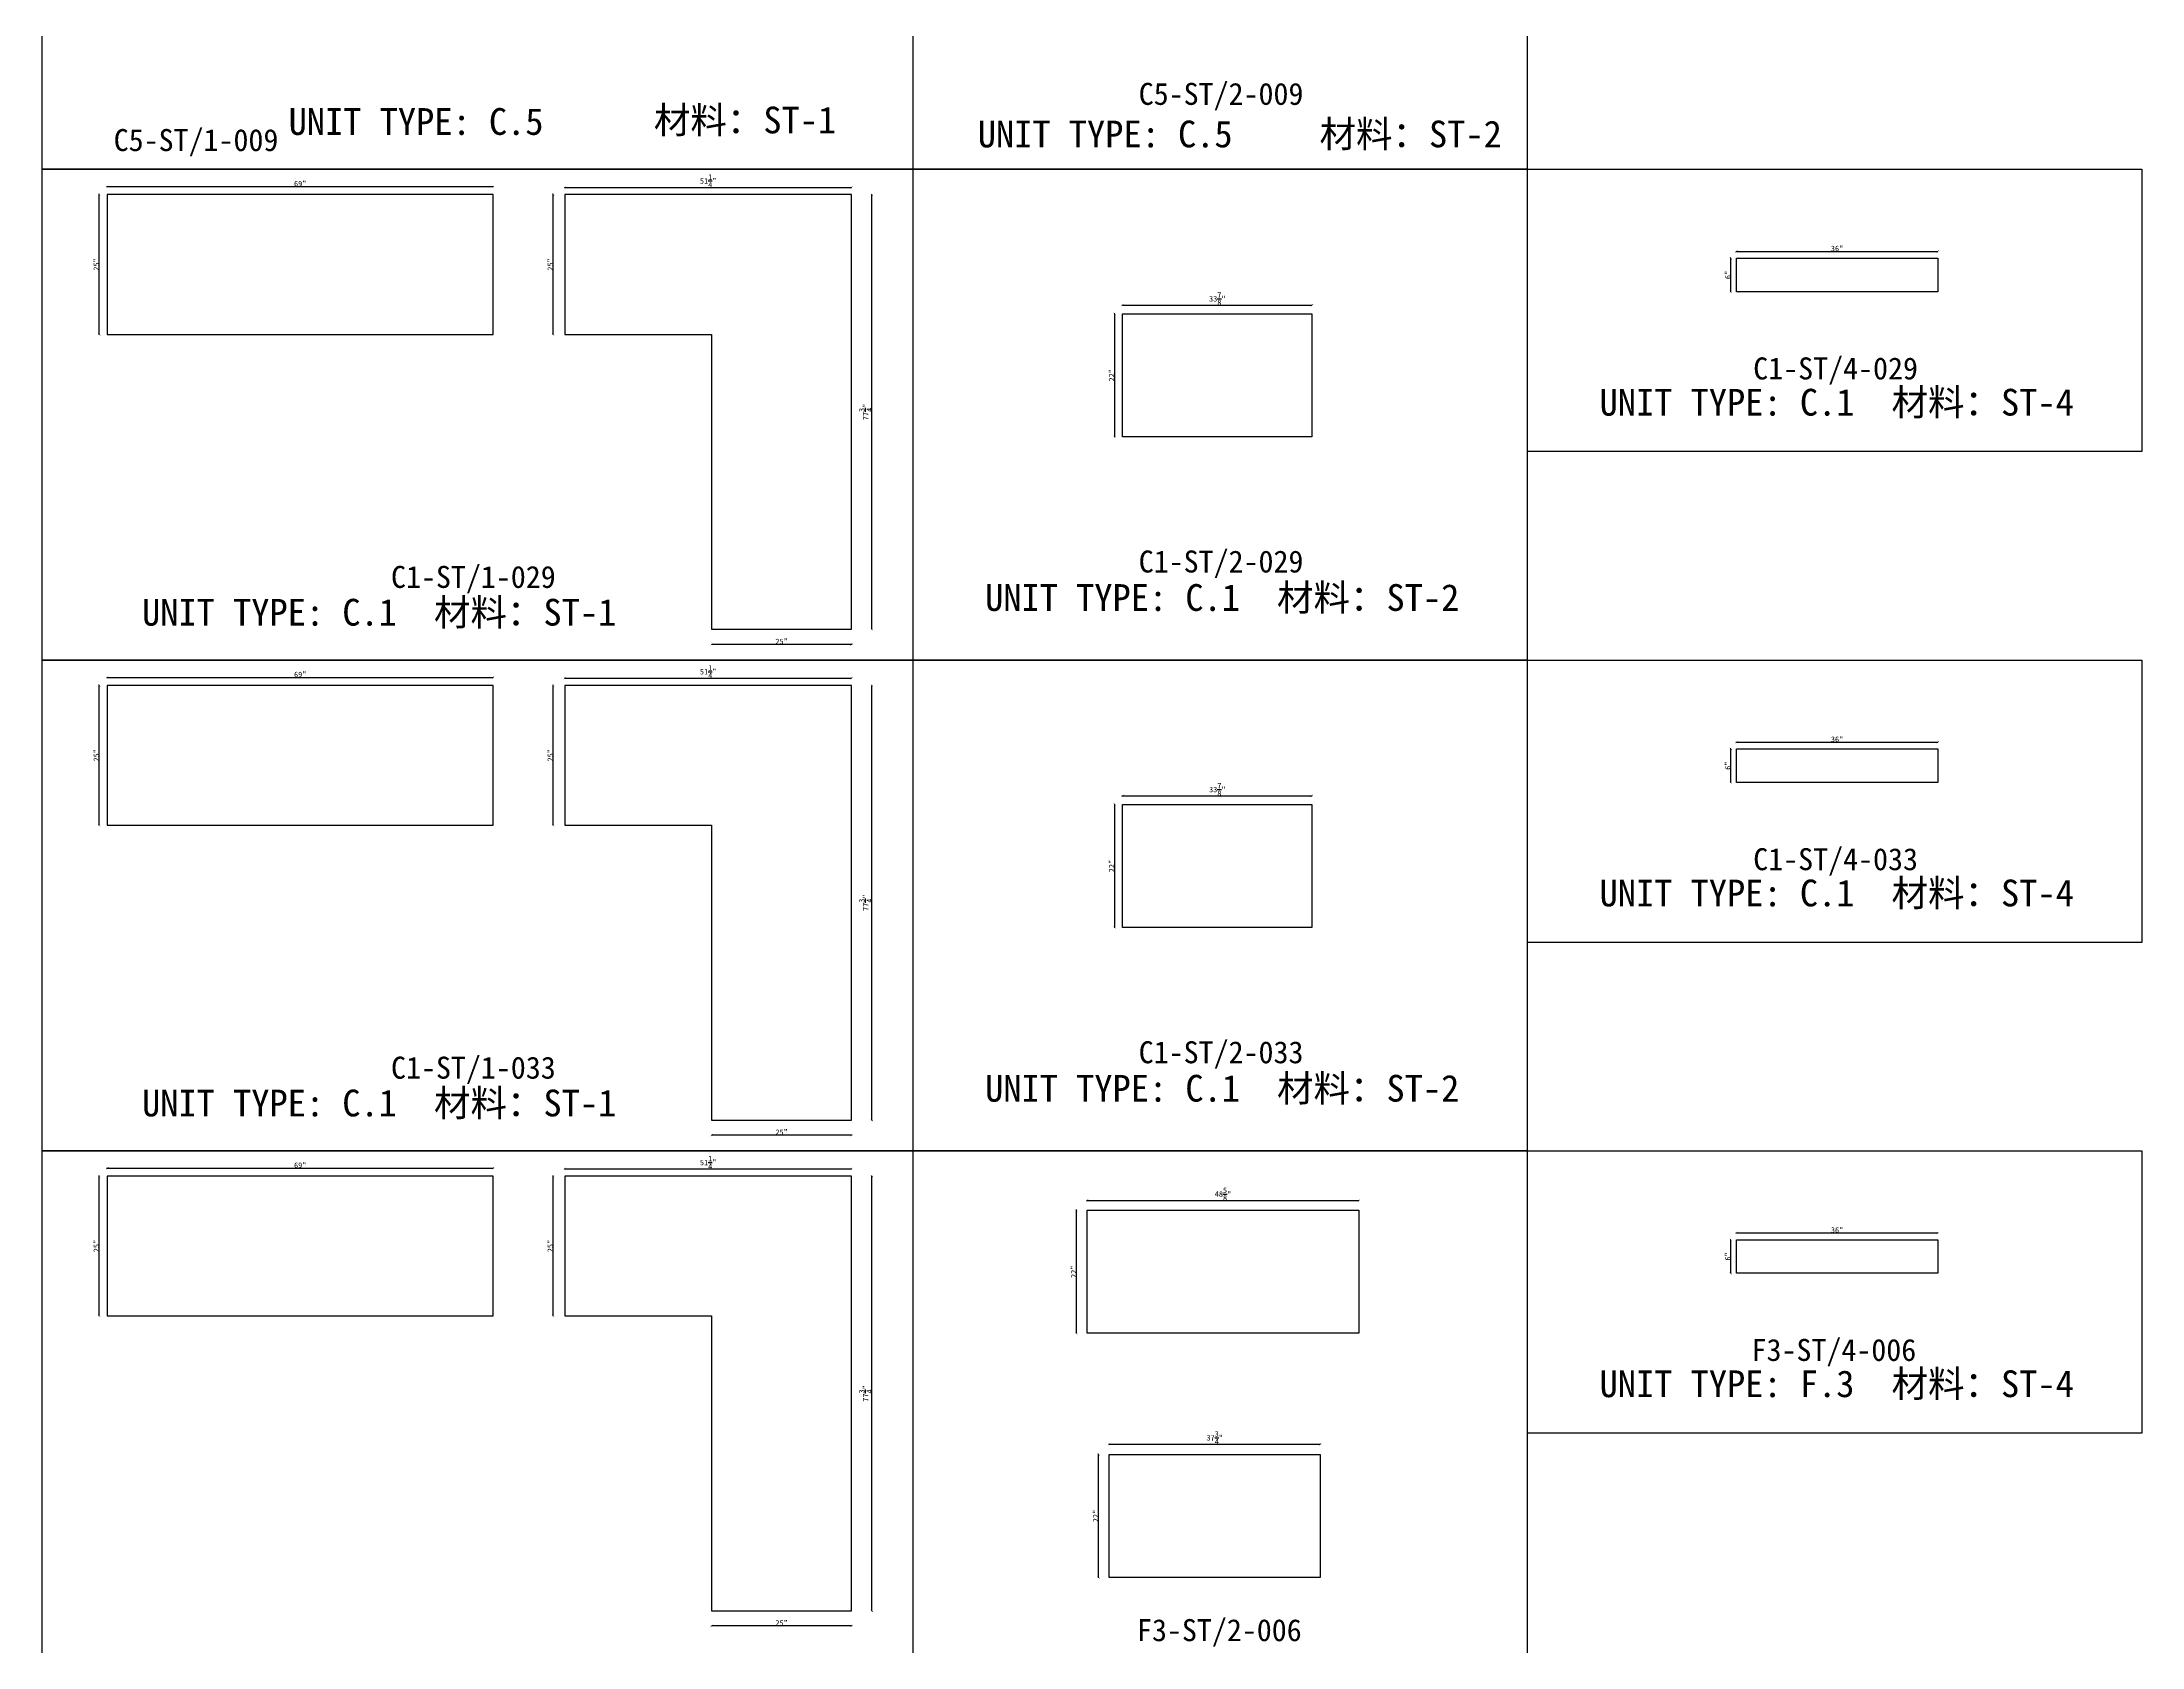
# Model space of a CAD drawing. Header units: millimetres. Extents: x -46966 to 138077, y -48408 to 2116.
# Drawn here: x -34704 to -25163, y -19608 to -12316 of the extents above; entities that cross this region are included whole.
import ezdxf
from ezdxf.enums import TextEntityAlignment as Align

# ---------------------------------------------------------------- set-up
doc = ezdxf.new("R2010")
doc.units = ezdxf.units.MM
doc.layers.add('PART_NUMBER', color=3, linetype='Continuous')
doc.styles.add('样式 1', font='')
doc.styles.get('样式 1').set_extended_font_data('NSimSun')
doc.dimstyles.new('副本 ISO-25', dxfattribs={"dimtxt": 25, "dimasz": 10, "dimexe": 1.5, "dimexo": 0.5, "dimtad": 1, "dimlfac": 0.03937, "dimlunit": 5, "dimtxsty": '样式 1', "dimblk": 'ARCHTICK', "dimcen": 2.5, "dimclrd": 256, "dimclrt": 1, "dimazin": 3, "dimtfac": 1, "dimtmove": 0, "dimatfit": 3, "dimfxlon": 1})

# ---------------------------------------------------------------- blocks, each defined once
blk = doc.blocks.new('_ArchTick')
at = {"color": 0, "linetype": 'ByBlock', "const_width": 0.15}
blk.add_lwpolyline([(-0.5, -0.5), (0.5, 0.5)], dxfattribs=at)
blk = doc.blocks.new('*D268')
at = {"color": 0, "lineweight": -2, "transparency": 16777216}
for p, q in [((-34442.7, -13009.2), (-34445.2, -13009.2)), ((-34442.7, -13644.2), (-34445.2, -13644.2))]:
    blk.add_line(p, q, dxfattribs=at)
at = {"lineweight": -2, "transparency": 16777216}
blk.add_line((-34443.7, -13644.2), (-34443.7, -13009.2), dxfattribs=at)
at = {"layer": 'Defpoints', "color": 0, "transparency": 16777216}
for p in [(-34443.7, -13009.2), (-34406.8, -13009.2), (-34406.8, -13644.2)]:
    blk.add_point(p, dxfattribs=at)
at = {"lineweight": -2, "transparency": 16777216, "xscale": 10, "yscale": 10, "zscale": 10}
for p, rotation in [((-34443.7, -13009.2), 90), ((-34443.7, -13644.2), 270)]:
    blk.add_blockref('_ArchTick', p, dxfattribs=dict(at, rotation=rotation))
at = {"color": 1, "transparency": 16777216, "insert": (-34456.9, -13326.7), "char_height": 25, "attachment_point": 5, "rotation": 90, "style": '样式 1'}
blk.add_mtext('\\A1;25"', dxfattribs=at)
blk = doc.blocks.new('*D269')
at = {"color": 0, "lineweight": -2, "transparency": 16777216}
for p, q in [((-34406.8, -12973.9), (-34406.8, -12971.4)), ((-32654.2, -12973.9), (-32654.2, -12971.4))]:
    blk.add_line(p, q, dxfattribs=at)
at = {"lineweight": -2, "transparency": 16777216}
blk.add_line((-34406.8, -12972.9), (-32654.2, -12972.9), dxfattribs=at)
at = {"layer": 'Defpoints', "color": 0, "transparency": 16777216}
for p in [(-32654.2, -12972.9), (-34406.8, -13009.2), (-32654.2, -13009.2)]:
    blk.add_point(p, dxfattribs=at)
at = {"lineweight": -2, "transparency": 16777216, "xscale": 10, "yscale": 10, "zscale": 10, "rotation": 180}
blk.add_blockref('_ArchTick', (-34406.8, -12972.9), dxfattribs=at)
at = {"lineweight": -2, "transparency": 16777216, "xscale": 10, "yscale": 10, "zscale": 10}
blk.add_blockref('_ArchTick', (-32654.2, -12972.9), dxfattribs=at)
at = {"color": 1, "transparency": 16777216, "insert": (-33530.5, -12959.7), "char_height": 25, "attachment_point": 5, "style": '样式 1'}
blk.add_mtext('\\A1;69"', dxfattribs=at)
blk = doc.blocks.new('*D264')
at = {"color": 0, "lineweight": -2, "transparency": 16777216}
for p, q in [((-32327.9, -12977.1), (-32327.9, -12974.6)), ((-31026.1, -12977.1), (-31026.1, -12974.6))]:
    blk.add_line(p, q, dxfattribs=at)
at = {"lineweight": -2, "transparency": 16777216}
blk.add_line((-32327.9, -12976.1), (-31026.1, -12976.1), dxfattribs=at)
at = {"layer": 'Defpoints', "color": 0, "transparency": 16777216}
for p in [(-32327.9, -13009.2), (-31026.1, -12976.1), (-31026.1, -13009.2)]:
    blk.add_point(p, dxfattribs=at)
at = {"lineweight": -2, "transparency": 16777216, "xscale": 10, "yscale": 10, "zscale": 10, "rotation": 180}
blk.add_blockref('_ArchTick', (-32327.9, -12976.1), dxfattribs=at)
at = {"lineweight": -2, "transparency": 16777216, "xscale": 10, "yscale": 10, "zscale": 10}
blk.add_blockref('_ArchTick', (-31026.1, -12976.1), dxfattribs=at)
at = {"color": 1, "transparency": 16777216, "insert": (-31677, -12947), "char_height": 25, "attachment_point": 5, "style": '样式 1'}
blk.add_mtext('\\A1;51{\\H1x;\\S1/4;}"', dxfattribs=at)
blk = doc.blocks.new('*D265')
at = {"color": 0, "lineweight": -2, "transparency": 16777216}
for p, q in [((-32380.3, -13009.2), (-32382.8, -13009.2)), ((-32380.3, -13644.2), (-32382.8, -13644.2))]:
    blk.add_line(p, q, dxfattribs=at)
at = {"lineweight": -2, "transparency": 16777216}
blk.add_line((-32381.3, -13644.2), (-32381.3, -13009.2), dxfattribs=at)
at = {"layer": 'Defpoints', "color": 0, "transparency": 16777216}
for p in [(-32381.3, -13009.2), (-32327.9, -13009.2), (-32327.9, -13644.2)]:
    blk.add_point(p, dxfattribs=at)
at = {"lineweight": -2, "transparency": 16777216, "xscale": 10, "yscale": 10, "zscale": 10}
for p, rotation in [((-32381.3, -13009.2), 90), ((-32381.3, -13644.2), 270)]:
    blk.add_blockref('_ArchTick', p, dxfattribs=dict(at, rotation=rotation))
at = {"color": 1, "transparency": 16777216, "insert": (-32394.5, -13326.7), "char_height": 25, "attachment_point": 5, "rotation": 90, "style": '样式 1'}
blk.add_mtext('\\A1;25"', dxfattribs=at)
blk = doc.blocks.new('*D266')
at = {"color": 0, "lineweight": -2, "transparency": 16777216}
for p, q in [((-31661.1, -15051.5), (-31661.1, -15054)), ((-31026.1, -15051.5), (-31026.1, -15054))]:
    blk.add_line(p, q, dxfattribs=at)
at = {"lineweight": -2, "transparency": 16777216}
blk.add_line((-31026.1, -15052.5), (-31661.1, -15052.5), dxfattribs=at)
at = {"layer": 'Defpoints', "color": 0, "transparency": 16777216}
for p in [(-31661.1, -14984), (-31661.1, -15052.5), (-31026.1, -14984)]:
    blk.add_point(p, dxfattribs=at)
at = {"lineweight": -2, "transparency": 16777216, "xscale": 10, "yscale": 10, "zscale": 10, "rotation": 180}
blk.add_blockref('_ArchTick', (-31661.1, -15052.5), dxfattribs=at)
at = {"lineweight": -2, "transparency": 16777216, "xscale": 10, "yscale": 10, "zscale": 10}
blk.add_blockref('_ArchTick', (-31026.1, -15052.5), dxfattribs=at)
at = {"color": 1, "transparency": 16777216, "insert": (-31343.6, -15039.3), "char_height": 25, "attachment_point": 5, "style": '样式 1'}
blk.add_mtext('\\A1;25"', dxfattribs=at)
blk = doc.blocks.new('*D267')
at = {"color": 0, "lineweight": -2, "transparency": 16777216}
for p, q in [((-30933.9, -13009.2), (-30931.4, -13009.2)), ((-30933.9, -14984), (-30931.4, -14984))]:
    blk.add_line(p, q, dxfattribs=at)
at = {"lineweight": -2, "transparency": 16777216}
blk.add_line((-30932.9, -14984), (-30932.9, -13009.2), dxfattribs=at)
at = {"layer": 'Defpoints', "color": 0, "transparency": 16777216}
for p in [(-31026.1, -13009.2), (-30932.9, -13009.2), (-31026.1, -14984)]:
    blk.add_point(p, dxfattribs=at)
at = {"lineweight": -2, "transparency": 16777216, "xscale": 10, "yscale": 10, "zscale": 10}
for p, rotation in [((-30932.9, -13009.2), 90), ((-30932.9, -14984), 270)]:
    blk.add_blockref('_ArchTick', p, dxfattribs=dict(at, rotation=rotation))
at = {"color": 1, "transparency": 16777216, "insert": (-30962, -13996.6), "char_height": 25, "attachment_point": 5, "rotation": 90, "style": '样式 1'}
blk.add_mtext('\\A1;77{\\H1x;\\S3/4;}"', dxfattribs=at)
blk = doc.blocks.new('*D270')
at = {"color": 0, "lineweight": -2, "transparency": 16777216}
for p, q in [((-29794.3, -13512.3), (-29794.3, -13509.8)), ((-28933.8, -13512.3), (-28933.8, -13509.8))]:
    blk.add_line(p, q, dxfattribs=at)
at = {"lineweight": -2, "transparency": 16777216}
blk.add_line((-29794.3, -13511.3), (-28933.8, -13511.3), dxfattribs=at)
at = {"layer": 'Defpoints', "color": 0, "transparency": 16777216}
for p in [(-28933.8, -13511.3), (-29794.3, -13550.7), (-28933.8, -13550.7)]:
    blk.add_point(p, dxfattribs=at)
at = {"lineweight": -2, "transparency": 16777216, "xscale": 10, "yscale": 10, "zscale": 10, "rotation": 180}
blk.add_blockref('_ArchTick', (-29794.3, -13511.3), dxfattribs=at)
at = {"lineweight": -2, "transparency": 16777216, "xscale": 10, "yscale": 10, "zscale": 10}
blk.add_blockref('_ArchTick', (-28933.8, -13511.3), dxfattribs=at)
at = {"color": 1, "transparency": 16777216, "insert": (-29364, -13482.2), "char_height": 25, "attachment_point": 5, "style": '样式 1'}
blk.add_mtext('\\A1;33{\\H1x;\\S7/8;}"', dxfattribs=at)
blk = doc.blocks.new('*D271')
at = {"color": 0, "lineweight": -2, "transparency": 16777216}
for p, q in [((-29829.9, -13550.7), (-29832.4, -13550.7)), ((-29829.9, -14109.5), (-29832.4, -14109.5))]:
    blk.add_line(p, q, dxfattribs=at)
at = {"lineweight": -2, "transparency": 16777216}
blk.add_line((-29830.9, -13550.7), (-29830.9, -14109.5), dxfattribs=at)
at = {"layer": 'Defpoints', "color": 0, "transparency": 16777216}
for p in [(-29794.3, -13550.7), (-29830.9, -14109.5), (-29794.3, -14109.5)]:
    blk.add_point(p, dxfattribs=at)
at = {"lineweight": -2, "transparency": 16777216, "xscale": 10, "yscale": 10, "zscale": 10}
for p, rotation in [((-29830.9, -13550.7), 90), ((-29830.9, -14109.5), 270)]:
    blk.add_blockref('_ArchTick', p, dxfattribs=dict(at, rotation=rotation))
at = {"color": 1, "transparency": 16777216, "insert": (-29844, -13830.1), "char_height": 25, "attachment_point": 5, "rotation": 90, "style": '样式 1'}
blk.add_mtext('\\A1;22"', dxfattribs=at)
blk = doc.blocks.new('*D272')
at = {"color": 0, "lineweight": -2, "transparency": 16777216}
for p, q in [((-27005.5, -13268.2), (-27005.5, -13265.7)), ((-26091.1, -13268.2), (-26091.1, -13265.7))]:
    blk.add_line(p, q, dxfattribs=at)
at = {"lineweight": -2, "transparency": 16777216}
blk.add_line((-27005.5, -13267.2), (-26091.1, -13267.2), dxfattribs=at)
at = {"layer": 'Defpoints', "color": 0, "transparency": 16777216}
for p in [(-27005.5, -13298), (-26091.1, -13267.2), (-26091.1, -13298)]:
    blk.add_point(p, dxfattribs=at)
at = {"lineweight": -2, "transparency": 16777216, "xscale": 10, "yscale": 10, "zscale": 10, "rotation": 180}
blk.add_blockref('_ArchTick', (-27005.5, -13267.2), dxfattribs=at)
at = {"lineweight": -2, "transparency": 16777216, "xscale": 10, "yscale": 10, "zscale": 10}
blk.add_blockref('_ArchTick', (-26091.1, -13267.2), dxfattribs=at)
at = {"color": 1, "transparency": 16777216, "insert": (-26548.3, -13254), "char_height": 25, "attachment_point": 5, "style": '样式 1'}
blk.add_mtext('\\A1;36"', dxfattribs=at)
blk = doc.blocks.new('*D273')
at = {"color": 0, "lineweight": -2, "transparency": 16777216}
for p, q in [((-27030.3, -13298), (-27032.8, -13298)), ((-27030.3, -13450.4), (-27032.8, -13450.4))]:
    blk.add_line(p, q, dxfattribs=at)
at = {"lineweight": -2, "transparency": 16777216}
blk.add_line((-27031.3, -13450.4), (-27031.3, -13298), dxfattribs=at)
at = {"layer": 'Defpoints', "color": 0, "transparency": 16777216}
for p in [(-27031.3, -13298), (-27005.5, -13298), (-27005.5, -13450.4)]:
    blk.add_point(p, dxfattribs=at)
at = {"lineweight": -2, "transparency": 16777216, "xscale": 10, "yscale": 10, "zscale": 10}
for p, rotation in [((-27031.3, -13298), 90), ((-27031.3, -13450.4), 270)]:
    blk.add_blockref('_ArchTick', p, dxfattribs=dict(at, rotation=rotation))
at = {"color": 1, "transparency": 16777216, "insert": (-27044.4, -13374.2), "char_height": 25, "attachment_point": 5, "rotation": 90, "style": '样式 1'}
blk.add_mtext('\\A1;6"', dxfattribs=at)
blk = doc.blocks.new('*D278')
at = {"color": 0, "lineweight": -2, "transparency": 16777216}
for p, q in [((-34442.7, -15238.8), (-34445.2, -15238.8)), ((-34442.7, -15873.8), (-34445.2, -15873.8))]:
    blk.add_line(p, q, dxfattribs=at)
at = {"lineweight": -2, "transparency": 16777216}
blk.add_line((-34443.7, -15873.8), (-34443.7, -15238.8), dxfattribs=at)
at = {"layer": 'Defpoints', "color": 0, "transparency": 16777216}
for p in [(-34443.7, -15238.8), (-34406.8, -15238.8), (-34406.8, -15873.8)]:
    blk.add_point(p, dxfattribs=at)
at = {"lineweight": -2, "transparency": 16777216, "xscale": 10, "yscale": 10, "zscale": 10}
for p, rotation in [((-34443.7, -15238.8), 90), ((-34443.7, -15873.8), 270)]:
    blk.add_blockref('_ArchTick', p, dxfattribs=dict(at, rotation=rotation))
at = {"color": 1, "transparency": 16777216, "insert": (-34456.9, -15556.3), "char_height": 25, "attachment_point": 5, "rotation": 90, "style": '样式 1'}
blk.add_mtext('\\A1;25"', dxfattribs=at)
blk = doc.blocks.new('*D279')
at = {"color": 0, "lineweight": -2, "transparency": 16777216}
for p, q in [((-34406.8, -15203.4), (-34406.8, -15200.9)), ((-32654.2, -15203.4), (-32654.2, -15200.9))]:
    blk.add_line(p, q, dxfattribs=at)
at = {"lineweight": -2, "transparency": 16777216}
blk.add_line((-34406.8, -15202.4), (-32654.2, -15202.4), dxfattribs=at)
at = {"layer": 'Defpoints', "color": 0, "transparency": 16777216}
for p in [(-34406.8, -15238.8), (-32654.2, -15202.4), (-32654.2, -15238.8)]:
    blk.add_point(p, dxfattribs=at)
at = {"lineweight": -2, "transparency": 16777216, "xscale": 10, "yscale": 10, "zscale": 10, "rotation": 180}
blk.add_blockref('_ArchTick', (-34406.8, -15202.4), dxfattribs=at)
at = {"lineweight": -2, "transparency": 16777216, "xscale": 10, "yscale": 10, "zscale": 10}
blk.add_blockref('_ArchTick', (-32654.2, -15202.4), dxfattribs=at)
at = {"color": 1, "transparency": 16777216, "insert": (-33530.5, -15189.3), "char_height": 25, "attachment_point": 5, "style": '样式 1'}
blk.add_mtext('\\A1;69"', dxfattribs=at)
blk = doc.blocks.new('*D274')
at = {"color": 0, "lineweight": -2, "transparency": 16777216}
for p, q in [((-32327.9, -15206.6), (-32327.9, -15204.1)), ((-31026.1, -15206.6), (-31026.1, -15204.1))]:
    blk.add_line(p, q, dxfattribs=at)
at = {"lineweight": -2, "transparency": 16777216}
blk.add_line((-32327.9, -15205.6), (-31026.1, -15205.6), dxfattribs=at)
at = {"layer": 'Defpoints', "color": 0, "transparency": 16777216}
for p in [(-32327.9, -15238.8), (-31026.1, -15205.6), (-31026.1, -15238.8)]:
    blk.add_point(p, dxfattribs=at)
at = {"lineweight": -2, "transparency": 16777216, "xscale": 10, "yscale": 10, "zscale": 10, "rotation": 180}
blk.add_blockref('_ArchTick', (-32327.9, -15205.6), dxfattribs=at)
at = {"lineweight": -2, "transparency": 16777216, "xscale": 10, "yscale": 10, "zscale": 10}
blk.add_blockref('_ArchTick', (-31026.1, -15205.6), dxfattribs=at)
at = {"color": 1, "transparency": 16777216, "insert": (-31677, -15176.6), "char_height": 25, "attachment_point": 5, "style": '样式 1'}
blk.add_mtext('\\A1;51{\\H1x;\\S1/4;}"', dxfattribs=at)
blk = doc.blocks.new('*D275')
at = {"color": 0, "lineweight": -2, "transparency": 16777216}
for p, q in [((-32380.3, -15238.8), (-32382.8, -15238.8)), ((-32380.3, -15873.8), (-32382.8, -15873.8))]:
    blk.add_line(p, q, dxfattribs=at)
at = {"lineweight": -2, "transparency": 16777216}
blk.add_line((-32381.3, -15873.8), (-32381.3, -15238.8), dxfattribs=at)
at = {"layer": 'Defpoints', "color": 0, "transparency": 16777216}
for p in [(-32381.3, -15238.8), (-32327.9, -15238.8), (-32327.9, -15873.8)]:
    blk.add_point(p, dxfattribs=at)
at = {"lineweight": -2, "transparency": 16777216, "xscale": 10, "yscale": 10, "zscale": 10}
for p, rotation in [((-32381.3, -15238.8), 90), ((-32381.3, -15873.8), 270)]:
    blk.add_blockref('_ArchTick', p, dxfattribs=dict(at, rotation=rotation))
at = {"color": 1, "transparency": 16777216, "insert": (-32394.5, -15556.3), "char_height": 25, "attachment_point": 5, "rotation": 90, "style": '样式 1'}
blk.add_mtext('\\A1;25"', dxfattribs=at)
blk = doc.blocks.new('*D276')
at = {"color": 0, "lineweight": -2, "transparency": 16777216}
for p, q in [((-31661.1, -17281), (-31661.1, -17283.5)), ((-31026.1, -17281), (-31026.1, -17283.5))]:
    blk.add_line(p, q, dxfattribs=at)
at = {"lineweight": -2, "transparency": 16777216}
blk.add_line((-31026.1, -17282), (-31661.1, -17282), dxfattribs=at)
at = {"layer": 'Defpoints', "color": 0, "transparency": 16777216}
for p in [(-31661.1, -17213.6), (-31026.1, -17213.6), (-31661.1, -17282)]:
    blk.add_point(p, dxfattribs=at)
at = {"lineweight": -2, "transparency": 16777216, "xscale": 10, "yscale": 10, "zscale": 10, "rotation": 180}
blk.add_blockref('_ArchTick', (-31661.1, -17282), dxfattribs=at)
at = {"lineweight": -2, "transparency": 16777216, "xscale": 10, "yscale": 10, "zscale": 10}
blk.add_blockref('_ArchTick', (-31026.1, -17282), dxfattribs=at)
at = {"color": 1, "transparency": 16777216, "insert": (-31343.6, -17268.9), "char_height": 25, "attachment_point": 5, "style": '样式 1'}
blk.add_mtext('\\A1;25"', dxfattribs=at)
blk = doc.blocks.new('*D277')
at = {"color": 0, "lineweight": -2, "transparency": 16777216}
for p, q in [((-30933.9, -15238.8), (-30931.4, -15238.8)), ((-30933.9, -17213.6), (-30931.4, -17213.6))]:
    blk.add_line(p, q, dxfattribs=at)
at = {"lineweight": -2, "transparency": 16777216}
blk.add_line((-30932.9, -17213.6), (-30932.9, -15238.8), dxfattribs=at)
at = {"layer": 'Defpoints', "color": 0, "transparency": 16777216}
for p in [(-31026.1, -15238.8), (-30932.9, -15238.8), (-31026.1, -17213.6)]:
    blk.add_point(p, dxfattribs=at)
at = {"lineweight": -2, "transparency": 16777216, "xscale": 10, "yscale": 10, "zscale": 10}
for p, rotation in [((-30932.9, -15238.8), 90), ((-30932.9, -17213.6), 270)]:
    blk.add_blockref('_ArchTick', p, dxfattribs=dict(at, rotation=rotation))
at = {"color": 1, "transparency": 16777216, "insert": (-30962, -16226.2), "char_height": 25, "attachment_point": 5, "rotation": 90, "style": '样式 1'}
blk.add_mtext('\\A1;77{\\H1x;\\S3/4;}"', dxfattribs=at)
blk = doc.blocks.new('*D280')
at = {"color": 0, "lineweight": -2, "transparency": 16777216}
for p, q in [((-29794.3, -15741.9), (-29794.3, -15739.4)), ((-28933.8, -15741.9), (-28933.8, -15739.4))]:
    blk.add_line(p, q, dxfattribs=at)
at = {"lineweight": -2, "transparency": 16777216}
blk.add_line((-29794.3, -15740.9), (-28933.8, -15740.9), dxfattribs=at)
at = {"layer": 'Defpoints', "color": 0, "transparency": 16777216}
for p in [(-28933.8, -15740.9), (-29794.3, -15780.3), (-28933.8, -15780.3)]:
    blk.add_point(p, dxfattribs=at)
at = {"lineweight": -2, "transparency": 16777216, "xscale": 10, "yscale": 10, "zscale": 10, "rotation": 180}
blk.add_blockref('_ArchTick', (-29794.3, -15740.9), dxfattribs=at)
at = {"lineweight": -2, "transparency": 16777216, "xscale": 10, "yscale": 10, "zscale": 10}
blk.add_blockref('_ArchTick', (-28933.8, -15740.9), dxfattribs=at)
at = {"color": 1, "transparency": 16777216, "insert": (-29364, -15711.8), "char_height": 25, "attachment_point": 5, "style": '样式 1'}
blk.add_mtext('\\A1;33{\\H1x;\\S7/8;}"', dxfattribs=at)
blk = doc.blocks.new('*D281')
at = {"color": 0, "lineweight": -2, "transparency": 16777216}
for p, q in [((-29829.9, -15780.3), (-29832.4, -15780.3)), ((-29829.9, -16339.1), (-29832.4, -16339.1))]:
    blk.add_line(p, q, dxfattribs=at)
at = {"lineweight": -2, "transparency": 16777216}
blk.add_line((-29830.9, -15780.3), (-29830.9, -16339.1), dxfattribs=at)
at = {"layer": 'Defpoints', "color": 0, "transparency": 16777216}
for p in [(-29794.3, -15780.3), (-29830.9, -16339.1), (-29794.3, -16339.1)]:
    blk.add_point(p, dxfattribs=at)
at = {"lineweight": -2, "transparency": 16777216, "xscale": 10, "yscale": 10, "zscale": 10}
for p, rotation in [((-29830.9, -15780.3), 90), ((-29830.9, -16339.1), 270)]:
    blk.add_blockref('_ArchTick', p, dxfattribs=dict(at, rotation=rotation))
at = {"color": 1, "transparency": 16777216, "insert": (-29844, -16059.7), "char_height": 25, "attachment_point": 5, "rotation": 90, "style": '样式 1'}
blk.add_mtext('\\A1;22"', dxfattribs=at)
blk = doc.blocks.new('*D282')
at = {"color": 0, "lineweight": -2, "transparency": 16777216}
for p, q in [((-27005.5, -15497.7), (-27005.5, -15495.2)), ((-26091.1, -15497.7), (-26091.1, -15495.2))]:
    blk.add_line(p, q, dxfattribs=at)
at = {"lineweight": -2, "transparency": 16777216}
blk.add_line((-27005.5, -15496.7), (-26091.1, -15496.7), dxfattribs=at)
at = {"layer": 'Defpoints', "color": 0, "transparency": 16777216}
for p in [(-27005.5, -15527.6), (-26091.1, -15496.7), (-26091.1, -15527.6)]:
    blk.add_point(p, dxfattribs=at)
at = {"lineweight": -2, "transparency": 16777216, "xscale": 10, "yscale": 10, "zscale": 10, "rotation": 180}
blk.add_blockref('_ArchTick', (-27005.5, -15496.7), dxfattribs=at)
at = {"lineweight": -2, "transparency": 16777216, "xscale": 10, "yscale": 10, "zscale": 10}
blk.add_blockref('_ArchTick', (-26091.1, -15496.7), dxfattribs=at)
at = {"color": 1, "transparency": 16777216, "insert": (-26548.3, -15483.6), "char_height": 25, "attachment_point": 5, "style": '样式 1'}
blk.add_mtext('\\A1;36"', dxfattribs=at)
blk = doc.blocks.new('*D283')
at = {"color": 0, "lineweight": -2, "transparency": 16777216}
for p, q in [((-27030.3, -15527.6), (-27032.8, -15527.6)), ((-27030.3, -15680), (-27032.8, -15680))]:
    blk.add_line(p, q, dxfattribs=at)
at = {"lineweight": -2, "transparency": 16777216}
blk.add_line((-27031.3, -15680), (-27031.3, -15527.6), dxfattribs=at)
at = {"layer": 'Defpoints', "color": 0, "transparency": 16777216}
for p in [(-27031.3, -15527.6), (-27005.5, -15527.6), (-27005.5, -15680)]:
    blk.add_point(p, dxfattribs=at)
at = {"lineweight": -2, "transparency": 16777216, "xscale": 10, "yscale": 10, "zscale": 10}
for p, rotation in [((-27031.3, -15527.6), 90), ((-27031.3, -15680), 270)]:
    blk.add_blockref('_ArchTick', p, dxfattribs=dict(at, rotation=rotation))
at = {"color": 1, "transparency": 16777216, "insert": (-27044.4, -15603.8), "char_height": 25, "attachment_point": 5, "rotation": 90, "style": '样式 1'}
blk.add_mtext('\\A1;6"', dxfattribs=at)
blk = doc.blocks.new('*D284')
at = {"color": 0, "lineweight": -2, "transparency": 16777216}
for p, q in [((-34442.7, -17468.3), (-34445.2, -17468.3)), ((-34442.7, -18103.3), (-34445.2, -18103.3))]:
    blk.add_line(p, q, dxfattribs=at)
at = {"lineweight": -2, "transparency": 16777216}
blk.add_line((-34443.7, -18103.3), (-34443.7, -17468.3), dxfattribs=at)
at = {"layer": 'Defpoints', "color": 0, "transparency": 16777216}
for p in [(-34443.7, -17468.3), (-34406.8, -17468.3), (-34406.8, -18103.3)]:
    blk.add_point(p, dxfattribs=at)
at = {"lineweight": -2, "transparency": 16777216, "xscale": 10, "yscale": 10, "zscale": 10}
for p, rotation in [((-34443.7, -17468.3), 90), ((-34443.7, -18103.3), 270)]:
    blk.add_blockref('_ArchTick', p, dxfattribs=dict(at, rotation=rotation))
at = {"color": 1, "transparency": 16777216, "insert": (-34456.9, -17785.8), "char_height": 25, "attachment_point": 5, "rotation": 90, "style": '样式 1'}
blk.add_mtext('\\A1;25"', dxfattribs=at)
blk = doc.blocks.new('*D285')
at = {"color": 0, "lineweight": -2, "transparency": 16777216}
for p, q in [((-34406.8, -17433), (-34406.8, -17430.5)), ((-32654.2, -17433), (-32654.2, -17430.5))]:
    blk.add_line(p, q, dxfattribs=at)
at = {"lineweight": -2, "transparency": 16777216}
blk.add_line((-34406.8, -17432), (-32654.2, -17432), dxfattribs=at)
at = {"layer": 'Defpoints', "color": 0, "transparency": 16777216}
for p in [(-32654.2, -17432), (-34406.8, -17468.3), (-32654.2, -17468.3)]:
    blk.add_point(p, dxfattribs=at)
at = {"lineweight": -2, "transparency": 16777216, "xscale": 10, "yscale": 10, "zscale": 10, "rotation": 180}
blk.add_blockref('_ArchTick', (-34406.8, -17432), dxfattribs=at)
at = {"lineweight": -2, "transparency": 16777216, "xscale": 10, "yscale": 10, "zscale": 10}
blk.add_blockref('_ArchTick', (-32654.2, -17432), dxfattribs=at)
at = {"color": 1, "transparency": 16777216, "insert": (-33530.5, -17418.9), "char_height": 25, "attachment_point": 5, "style": '样式 1'}
blk.add_mtext('\\A1;69"', dxfattribs=at)
blk = doc.blocks.new('*D286')
at = {"color": 0, "lineweight": -2, "transparency": 16777216}
for p, q in [((-32327.9, -17436.2), (-32327.9, -17433.7)), ((-31026.1, -17436.2), (-31026.1, -17433.7))]:
    blk.add_line(p, q, dxfattribs=at)
at = {"lineweight": -2, "transparency": 16777216}
blk.add_line((-32327.9, -17435.2), (-31026.1, -17435.2), dxfattribs=at)
at = {"layer": 'Defpoints', "color": 0, "transparency": 16777216}
for p in [(-31026.1, -17435.2), (-32327.9, -17468.3), (-31026.1, -17468.3)]:
    blk.add_point(p, dxfattribs=at)
at = {"lineweight": -2, "transparency": 16777216, "xscale": 10, "yscale": 10, "zscale": 10, "rotation": 180}
blk.add_blockref('_ArchTick', (-32327.9, -17435.2), dxfattribs=at)
at = {"lineweight": -2, "transparency": 16777216, "xscale": 10, "yscale": 10, "zscale": 10}
blk.add_blockref('_ArchTick', (-31026.1, -17435.2), dxfattribs=at)
at = {"color": 1, "transparency": 16777216, "insert": (-31677, -17406.2), "char_height": 25, "attachment_point": 5, "style": '样式 1'}
blk.add_mtext('\\A1;51{\\H1x;\\S1/4;}"', dxfattribs=at)
blk = doc.blocks.new('*D287')
at = {"color": 0, "lineweight": -2, "transparency": 16777216}
for p, q in [((-32380.3, -17468.3), (-32382.8, -17468.3)), ((-32380.3, -18103.3), (-32382.8, -18103.3))]:
    blk.add_line(p, q, dxfattribs=at)
at = {"lineweight": -2, "transparency": 16777216}
blk.add_line((-32381.3, -18103.3), (-32381.3, -17468.3), dxfattribs=at)
at = {"layer": 'Defpoints', "color": 0, "transparency": 16777216}
for p in [(-32381.3, -17468.3), (-32327.9, -17468.3), (-32327.9, -18103.3)]:
    blk.add_point(p, dxfattribs=at)
at = {"lineweight": -2, "transparency": 16777216, "xscale": 10, "yscale": 10, "zscale": 10}
for p, rotation in [((-32381.3, -17468.3), 90), ((-32381.3, -18103.3), 270)]:
    blk.add_blockref('_ArchTick', p, dxfattribs=dict(at, rotation=rotation))
at = {"color": 1, "transparency": 16777216, "insert": (-32394.5, -17785.8), "char_height": 25, "attachment_point": 5, "rotation": 90, "style": '样式 1'}
blk.add_mtext('\\A1;25"', dxfattribs=at)
blk = doc.blocks.new('*D288')
at = {"color": 0, "lineweight": -2, "transparency": 16777216}
for p, q in [((-31661.1, -19510.6), (-31661.1, -19513.1)), ((-31026.1, -19510.6), (-31026.1, -19513.1))]:
    blk.add_line(p, q, dxfattribs=at)
at = {"lineweight": -2, "transparency": 16777216}
blk.add_line((-31026.1, -19511.6), (-31661.1, -19511.6), dxfattribs=at)
at = {"layer": 'Defpoints', "color": 0, "transparency": 16777216}
for p in [(-31661.1, -19443.2), (-31026.1, -19443.2), (-31661.1, -19511.6)]:
    blk.add_point(p, dxfattribs=at)
at = {"lineweight": -2, "transparency": 16777216, "xscale": 10, "yscale": 10, "zscale": 10, "rotation": 180}
blk.add_blockref('_ArchTick', (-31661.1, -19511.6), dxfattribs=at)
at = {"lineweight": -2, "transparency": 16777216, "xscale": 10, "yscale": 10, "zscale": 10}
blk.add_blockref('_ArchTick', (-31026.1, -19511.6), dxfattribs=at)
at = {"color": 1, "transparency": 16777216, "insert": (-31343.6, -19498.5), "char_height": 25, "attachment_point": 5, "style": '样式 1'}
blk.add_mtext('\\A1;25"', dxfattribs=at)
blk = doc.blocks.new('*D289')
at = {"color": 0, "lineweight": -2, "transparency": 16777216}
for p, q in [((-30933.9, -17468.3), (-30931.4, -17468.3)), ((-30933.9, -19443.2), (-30931.4, -19443.2))]:
    blk.add_line(p, q, dxfattribs=at)
at = {"lineweight": -2, "transparency": 16777216}
blk.add_line((-30932.9, -19443.2), (-30932.9, -17468.3), dxfattribs=at)
at = {"layer": 'Defpoints', "color": 0, "transparency": 16777216}
for p in [(-31026.1, -17468.3), (-30932.9, -17468.3), (-31026.1, -19443.2)]:
    blk.add_point(p, dxfattribs=at)
at = {"lineweight": -2, "transparency": 16777216, "xscale": 10, "yscale": 10, "zscale": 10}
for p, rotation in [((-30932.9, -17468.3), 90), ((-30932.9, -19443.2), 270)]:
    blk.add_blockref('_ArchTick', p, dxfattribs=dict(at, rotation=rotation))
at = {"color": 1, "transparency": 16777216, "insert": (-30962, -18455.8), "char_height": 25, "attachment_point": 5, "rotation": 90, "style": '样式 1'}
blk.add_mtext('\\A1;77{\\H1x;\\S3/4;}"', dxfattribs=at)
blk = doc.blocks.new('*D290')
at = {"color": 0, "lineweight": -2, "transparency": 16777216}
for p, q in [((-29955.6, -17579.9), (-29955.6, -17577.4)), ((-28720.5, -17579.9), (-28720.5, -17577.4))]:
    blk.add_line(p, q, dxfattribs=at)
at = {"lineweight": -2, "transparency": 16777216}
blk.add_line((-29955.6, -17578.9), (-28720.5, -17578.9), dxfattribs=at)
at = {"layer": 'Defpoints', "color": 0, "transparency": 16777216}
for p in [(-29955.6, -17623.4), (-28720.5, -17578.9), (-28720.5, -17623.4)]:
    blk.add_point(p, dxfattribs=at)
at = {"lineweight": -2, "transparency": 16777216, "xscale": 10, "yscale": 10, "zscale": 10, "rotation": 180}
blk.add_blockref('_ArchTick', (-29955.6, -17578.9), dxfattribs=at)
at = {"lineweight": -2, "transparency": 16777216, "xscale": 10, "yscale": 10, "zscale": 10}
blk.add_blockref('_ArchTick', (-28720.5, -17578.9), dxfattribs=at)
at = {"color": 1, "transparency": 16777216, "insert": (-29338.1, -17549.8), "char_height": 25, "attachment_point": 5, "style": '样式 1'}
blk.add_mtext('\\A1;48{\\H1x;\\S5/8;}"', dxfattribs=at)
blk = doc.blocks.new('*D291')
at = {"color": 0, "lineweight": -2, "transparency": 16777216}
for p, q in [((-30002.4, -17623.4), (-30004.9, -17623.4)), ((-30002.4, -18182.2), (-30004.9, -18182.2))]:
    blk.add_line(p, q, dxfattribs=at)
at = {"lineweight": -2, "transparency": 16777216}
blk.add_line((-30003.4, -18182.2), (-30003.4, -17623.4), dxfattribs=at)
at = {"layer": 'Defpoints', "color": 0, "transparency": 16777216}
for p in [(-30003.4, -17623.4), (-29955.6, -17623.4), (-29955.6, -18182.2)]:
    blk.add_point(p, dxfattribs=at)
at = {"lineweight": -2, "transparency": 16777216, "xscale": 10, "yscale": 10, "zscale": 10}
for p, rotation in [((-30003.4, -17623.4), 90), ((-30003.4, -18182.2), 270)]:
    blk.add_blockref('_ArchTick', p, dxfattribs=dict(at, rotation=rotation))
at = {"color": 1, "transparency": 16777216, "insert": (-30016.5, -17902.8), "char_height": 25, "attachment_point": 5, "rotation": 90, "style": '样式 1'}
blk.add_mtext('\\A1;22"', dxfattribs=at)
blk = doc.blocks.new('*D292')
at = {"color": 0, "lineweight": -2, "transparency": 16777216}
for p, q in [((-29855.1, -18687.1), (-29855.1, -18684.6)), ((-28896.2, -18687.1), (-28896.2, -18684.6))]:
    blk.add_line(p, q, dxfattribs=at)
at = {"lineweight": -2, "transparency": 16777216}
blk.add_line((-29855.1, -18686.1), (-28896.2, -18686.1), dxfattribs=at)
at = {"layer": 'Defpoints', "color": 0, "transparency": 16777216}
for p in [(-28896.2, -18686.1), (-29855.1, -18733), (-28896.2, -18733)]:
    blk.add_point(p, dxfattribs=at)
at = {"lineweight": -2, "transparency": 16777216, "xscale": 10, "yscale": 10, "zscale": 10, "rotation": 180}
blk.add_blockref('_ArchTick', (-29855.1, -18686.1), dxfattribs=at)
at = {"lineweight": -2, "transparency": 16777216, "xscale": 10, "yscale": 10, "zscale": 10}
blk.add_blockref('_ArchTick', (-28896.2, -18686.1), dxfattribs=at)
at = {"color": 1, "transparency": 16777216, "insert": (-29375.7, -18657), "char_height": 25, "attachment_point": 5, "style": '样式 1'}
blk.add_mtext('\\A1;37{\\H1x;\\S3/4;}"', dxfattribs=at)
blk = doc.blocks.new('*D293')
at = {"color": 0, "lineweight": -2, "transparency": 16777216}
for p, q in [((-29902.2, -18733), (-29904.7, -18733)), ((-29902.2, -19291.8), (-29904.7, -19291.8))]:
    blk.add_line(p, q, dxfattribs=at)
at = {"lineweight": -2, "transparency": 16777216}
blk.add_line((-29903.2, -19291.8), (-29903.2, -18733), dxfattribs=at)
at = {"layer": 'Defpoints', "color": 0, "transparency": 16777216}
for p in [(-29903.2, -18733), (-29855.1, -18733), (-29855.1, -19291.8)]:
    blk.add_point(p, dxfattribs=at)
at = {"lineweight": -2, "transparency": 16777216, "xscale": 10, "yscale": 10, "zscale": 10}
for p, rotation in [((-29903.2, -18733), 90), ((-29903.2, -19291.8), 270)]:
    blk.add_blockref('_ArchTick', p, dxfattribs=dict(at, rotation=rotation))
at = {"color": 1, "transparency": 16777216, "insert": (-29916.3, -19012.4), "char_height": 25, "attachment_point": 5, "rotation": 90, "style": '样式 1'}
blk.add_mtext('\\A1;22"', dxfattribs=at)
blk = doc.blocks.new('*D294')
at = {"color": 0, "lineweight": -2, "transparency": 16777216}
for p, q in [((-27005.5, -17727.3), (-27005.5, -17724.8)), ((-26091.1, -17727.3), (-26091.1, -17724.8))]:
    blk.add_line(p, q, dxfattribs=at)
at = {"lineweight": -2, "transparency": 16777216}
blk.add_line((-27005.5, -17726.3), (-26091.1, -17726.3), dxfattribs=at)
at = {"layer": 'Defpoints', "color": 0, "transparency": 16777216}
for p in [(-26091.1, -17726.3), (-27005.5, -17757.1), (-26091.1, -17757.1)]:
    blk.add_point(p, dxfattribs=at)
at = {"lineweight": -2, "transparency": 16777216, "xscale": 10, "yscale": 10, "zscale": 10, "rotation": 180}
blk.add_blockref('_ArchTick', (-27005.5, -17726.3), dxfattribs=at)
at = {"lineweight": -2, "transparency": 16777216, "xscale": 10, "yscale": 10, "zscale": 10}
blk.add_blockref('_ArchTick', (-26091.1, -17726.3), dxfattribs=at)
at = {"color": 1, "transparency": 16777216, "insert": (-26548.3, -17713.2), "char_height": 25, "attachment_point": 5, "style": '样式 1'}
blk.add_mtext('\\A1;36"', dxfattribs=at)
blk = doc.blocks.new('*D295')
at = {"color": 0, "lineweight": -2, "transparency": 16777216}
for p, q in [((-27030.3, -17757.1), (-27032.8, -17757.1)), ((-27030.3, -17909.5), (-27032.8, -17909.5))]:
    blk.add_line(p, q, dxfattribs=at)
at = {"lineweight": -2, "transparency": 16777216}
blk.add_line((-27031.3, -17909.5), (-27031.3, -17757.1), dxfattribs=at)
at = {"layer": 'Defpoints', "color": 0, "transparency": 16777216}
for p in [(-27031.3, -17757.1), (-27005.5, -17757.1), (-27005.5, -17909.5)]:
    blk.add_point(p, dxfattribs=at)
at = {"lineweight": -2, "transparency": 16777216, "xscale": 10, "yscale": 10, "zscale": 10}
for p, rotation in [((-27031.3, -17757.1), 90), ((-27031.3, -17909.5), 270)]:
    blk.add_blockref('_ArchTick', p, dxfattribs=dict(at, rotation=rotation))
at = {"color": 1, "transparency": 16777216, "insert": (-27044.4, -17833.3), "char_height": 25, "attachment_point": 5, "rotation": 90, "style": '样式 1'}
blk.add_mtext('\\A1;6"', dxfattribs=at)

msp = doc.modelspace()

# ---------------------------------------------------------------- linework, layer by layer
at = {"color": 1}
for points in [[(-34703.541, -10664.701), (-30746.66, -10664.701), (-30746.66, -12894.268), (-34703.541, -12894.268)], [(-30746.66, -12894.268), (-27954.785, -12894.268), (-27954.785, -10664.701), (-30746.66, -10664.701)], [(-34703.541, -12894.268), (-30746.66, -12894.268), (-30746.66, -15123.835), (-34703.541, -15123.835)], [(-30746.66, -15123.835), (-27954.785, -15123.835), (-27954.785, -12894.268), (-30746.66, -12894.268)], [(-27954.785, -12894.268), (-25162.911, -12894.268), (-25162.911, -14176.666), (-27954.785, -14176.666)], [(-34703.541, -15123.835), (-30746.66, -15123.835), (-30746.66, -17353.402), (-34703.541, -17353.402)], [(-30746.66, -17353.402), (-27954.785, -17353.402), (-27954.785, -15123.835), (-30746.66, -15123.835)], [(-27954.785, -15123.835), (-25162.911, -15123.835), (-25162.911, -16406.233), (-27954.785, -16406.233)], [(-34703.541, -17353.402), (-30746.66, -17353.402), (-30746.66, -19873.821), (-34703.541, -19873.821)], [(-30746.66, -19873.821), (-27954.785, -19873.821), (-27954.785, -17353.402), (-30746.66, -17353.402)], [(-27954.785, -17353.402), (-25162.911, -17353.402), (-25162.911, -18635.8), (-27954.785, -18635.8)]]:
    msp.add_lwpolyline(points, close=True, dxfattribs=at)
for points in [[(-34406.79, -13644.194), (-32654.19, -13644.194), (-32654.19, -13009.194), (-34406.79, -13009.194)], [(-31026.145, -13009.194), (-32327.895, -13009.194), (-32327.895, -13644.194), (-31661.145, -13644.194), (-31661.145, -14984.044), (-31026.145, -14984.044)], [(-27005.466, -13298.004), (-26091.066, -13298.004), (-26091.066, -13450.404), (-27005.466, -13450.404)], [(-29794.261, -13550.736), (-28933.836, -13550.736), (-28933.836, -14109.536), (-29794.261, -14109.536)], [(-34406.79, -15873.762), (-32654.19, -15873.762), (-32654.19, -15238.762), (-34406.79, -15238.762)], [(-31026.145, -15238.762), (-32327.895, -15238.762), (-32327.895, -15873.762), (-31661.145, -15873.762), (-31661.145, -17213.612), (-31026.145, -17213.612)], [(-27005.466, -15527.572), (-26091.066, -15527.572), (-26091.066, -15679.972), (-27005.466, -15679.972)], [(-29794.261, -15780.304), (-28933.836, -15780.304), (-28933.836, -16339.104), (-29794.261, -16339.104)], [(-34406.79, -18103.329), (-32654.19, -18103.329), (-32654.19, -17468.329), (-34406.79, -17468.329)], [(-31026.145, -17468.329), (-32327.895, -17468.329), (-32327.895, -18103.329), (-31661.145, -18103.329), (-31661.145, -19443.179), (-31026.145, -19443.179)], [(-29955.62, -17623.381), (-28720.545, -17623.381), (-28720.545, -18182.181), (-29955.62, -18182.181)], [(-27005.466, -17757.139), (-26091.066, -17757.139), (-26091.066, -17909.539), (-27005.466, -17909.539)], [(-29855.075, -18732.965), (-28896.225, -18732.965), (-28896.225, -19291.765), (-29855.075, -19291.765)]]:
    msp.add_lwpolyline(points, close=True)

# ---------------------------------------------------------------- texts
at = {"style": '样式 1'}
for s, p in [('材料：ST-1', (-31923.82, -12731.071)), ('UNIT TYPE: C.5', (-33583.107, -12737.726)), ('UNIT TYPE: C.5', (-30452.332, -12794.399)), ('材料：ST-2', (-28899.608, -12794.399)), ('UNIT TYPE: C.1', (-27627.157, -14013.161)), ('材料：ST-4', (-26300.876, -14013.161)), ('UNIT TYPE: C.1', (-30419.032, -14900.34)), ('材料：ST-2', (-29092.751, -14900.34)), ('UNIT TYPE: C.1', (-34249.118, -14967.293)), ('材料：ST-1', (-32922.837, -14967.293)), ('UNIT TYPE: C.1', (-27627.157, -16242.729)), ('材料：ST-4', (-26300.876, -16242.729)), ('UNIT TYPE: C.1', (-34249.118, -17196.86)), ('材料：ST-1', (-32922.837, -17196.86)), ('UNIT TYPE: C.1', (-30419.032, -17129.907)), ('材料：ST-2', (-29092.751, -17129.907)), ('UNIT TYPE: F.3', (-27627.157, -18472.296)), ('材料：ST-4', (-26300.876, -18472.296))]:
    msp.add_text(s, height=121.5865, dxfattribs=at).set_placement(p)
at = {"layer": 'PART_NUMBER', "color": 3, "style": '样式 1'}
for s, p in [('C5-ST/2-009', (-29346.796, -12551.437)), ('C5-ST/1-009', (-34003.678, -12761.437)), ('C1-ST/4-029', (-26554.922, -13798.835)), ('C1-ST/1-029', (-32743.678, -14746.004)), ('C1-ST/2-029', (-29346.796, -14676.004)), ('C1-ST/4-033', (-26554.922, -16028.402)), ('C1-ST/2-033', (-29346.796, -16905.572)), ('C1-ST/1-033', (-32743.678, -16975.572)), ('F3-ST/4-006', (-26562.698, -18257.969)), ('F3-ST/2-006', (-29354.572, -19530.99))]:
    msp.add_text(s, height=100, dxfattribs=at).set_placement(p, align=Align.MIDDLE_CENTER)

# ---------------------------------------------------------------- dimensions: what is measured, and where the dimension line sits
for base, p1, p2, picture, middle in [((-32654.19, -12972.864), (-34406.79, -13009.194), (-32654.19, -13009.194), '*D269', (-33530.49, -12959.739)), ((-31026.145, -12976.062), (-32327.895, -13009.194), (-31026.145, -13009.194), '*D264', (-31677.02, -12947.038)), ((-26091.066, -13267.169), (-27005.466, -13298.004), (-26091.066, -13298.004), '*D272', (-26548.266, -13254.044)), ((-28933.836, -13511.31), (-29794.261, -13550.736), (-28933.836, -13550.736), '*D270', (-29364.048, -13482.216)), ((-31661.145, -15052.46), (-31026.145, -14984.044), (-31661.145, -14984.044), '*D266', (-31343.645, -15039.335)), ((-31026.145, -15205.629), (-32327.895, -15238.762), (-31026.145, -15238.762), '*D274', (-31677.02, -15176.605)), ((-32654.19, -15202.431), (-34406.79, -15238.762), (-32654.19, -15238.762), '*D279', (-33530.49, -15189.306)), ((-26091.066, -15496.736), (-27005.466, -15527.572), (-26091.066, -15527.572), '*D282', (-26548.266, -15483.611)), ((-28933.836, -15740.877), (-29794.261, -15780.304), (-28933.836, -15780.304), '*D280', (-29364.048, -15711.783)), ((-31661.145, -17282.027), (-31026.145, -17213.612), (-31661.145, -17213.612), '*D276', (-31343.645, -17268.902)), ((-32654.19, -17431.998), (-34406.79, -17468.329), (-32654.19, -17468.329), '*D285', (-33530.49, -17418.873)), ((-31026.145, -17435.196), (-32327.895, -17468.329), (-31026.145, -17468.329), '*D286', (-31677.02, -17406.173)), ((-28720.545, -17578.852), (-29955.62, -17623.381), (-28720.545, -17623.381), '*D290', (-29338.082, -17549.759)), ((-26091.066, -17726.303), (-27005.466, -17757.139), (-26091.066, -17757.139), '*D294', (-26548.266, -17713.178)), ((-28896.225, -18686.109), (-29855.075, -18732.965), (-28896.225, -18732.965), '*D292', (-29375.65, -18657.015)), ((-31661.145, -19511.595), (-31026.145, -19443.179), (-31661.145, -19443.179), '*D288', (-31343.645, -19498.47))]:
    dim = msp.add_linear_dim(base=base, p1=p1, p2=p2, dimstyle='副本 ISO-25')
    dim.commit()
    dim.dimension.update_dxf_attribs({"geometry": picture, "text_midpoint": middle})
for base, p1, p2, picture, middle in [((-34443.729, -13009.194), (-34406.79, -13644.194), (-34406.79, -13009.194), '*D268', (-34456.854, -13326.694)), ((-32381.34, -13009.194), (-32327.895, -13644.194), (-32327.895, -13009.194), '*D265', (-32394.465, -13326.694)), ((-30932.922, -13009.194), (-31026.145, -14984.044), (-31026.145, -13009.194), '*D267', (-30962.016, -13996.619)), ((-27031.301, -13298.004), (-27005.466, -13450.404), (-27005.466, -13298.004), '*D273', (-27044.426, -13374.204)), ((-29830.907, -14109.536), (-29794.261, -13550.736), (-29794.261, -14109.536), '*D271', (-29844.032, -13830.136)), ((-34443.729, -15238.762), (-34406.79, -15873.762), (-34406.79, -15238.762), '*D278', (-34456.854, -15556.262)), ((-32381.34, -15238.762), (-32327.895, -15873.762), (-32327.895, -15238.762), '*D275', (-32394.465, -15556.262)), ((-30932.922, -15238.762), (-31026.145, -17213.612), (-31026.145, -15238.762), '*D277', (-30962.016, -16226.187)), ((-27031.301, -15527.572), (-27005.466, -15679.972), (-27005.466, -15527.572), '*D283', (-27044.426, -15603.772)), ((-29830.907, -16339.104), (-29794.261, -15780.304), (-29794.261, -16339.104), '*D281', (-29844.032, -16059.704)), ((-34443.729, -17468.329), (-34406.79, -18103.329), (-34406.79, -17468.329), '*D284', (-34456.854, -17785.829)), ((-32381.34, -17468.329), (-32327.895, -18103.329), (-32327.895, -17468.329), '*D287', (-32394.465, -17785.829)), ((-30932.922, -17468.329), (-31026.145, -19443.179), (-31026.145, -17468.329), '*D289', (-30962.016, -18455.754)), ((-30003.383, -17623.381), (-29955.62, -18182.181), (-29955.62, -17623.381), '*D291', (-30016.508, -17902.781)), ((-27031.301, -17757.139), (-27005.466, -17909.539), (-27005.466, -17757.139), '*D295', (-27044.426, -17833.339)), ((-29903.184, -18732.965), (-29855.075, -19291.765), (-29855.075, -18732.965), '*D293', (-29916.309, -19012.365))]:
    dim = msp.add_linear_dim(base=base, p1=p1, p2=p2, angle=90, dimstyle='副本 ISO-25')
    dim.commit()
    dim.dimension.update_dxf_attribs({"geometry": picture, "text_midpoint": middle})

doc.saveas('drawing.dxf')
